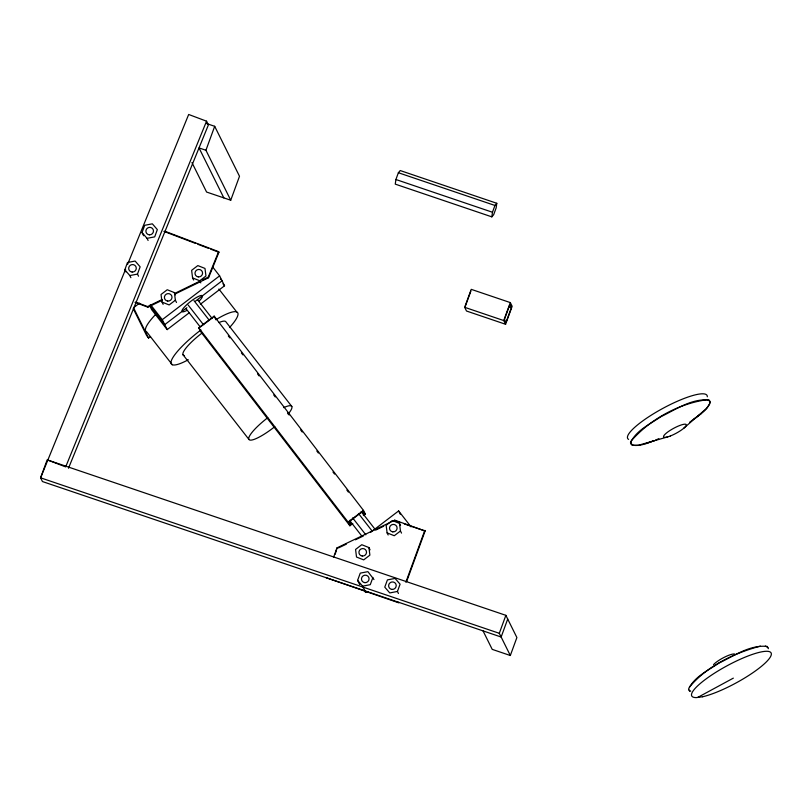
<?xml version="1.0" encoding="UTF-8"?>
<svg xmlns="http://www.w3.org/2000/svg" width="812" height="812" viewBox="0 0 812 812"><rect width="100%" height="100%" fill="white"/><g stroke="black" fill="none" stroke-linecap="round" stroke-linejoin="round"><path stroke-width="1.22" d="M395.901 179.513L395.261 184.131L491.828 216.855L493.676 214.683L496.152 207.892L496.792 203.284L400.225 170.55L398.377 172.733L395.901 179.513L492.468 212.247L491.828 216.855M125.88 271.908L124.825 269.787L127.474 262.53L135.127 261.048L140.131 266.823L137.482 274.08L138.537 276.202M142.039 232.567L144.688 225.31L152.341 223.828L157.345 229.603L154.696 236.86L147.043 238.342L142.039 232.567L143.622 235.754M214.693 126.307L239.499 176.275L230.74 200.229L205.933 150.261L214.693 126.307L206.644 123.576M333.661 557.042L337.021 547.867L394.744 520.177L425.112 530.987L406.599 581.656M335.224 554.22L337.021 547.867M359.726 584.64L357.605 580.387L360.264 573.13L367.917 571.648L373.977 579.555M492.468 212.247L494.944 205.456L496.792 203.284M464.667 307.312L471.234 289.346L510.301 302.582L512.159 306.307L505.592 324.272L466.514 311.026L464.667 307.312L503.744 320.557L505.592 324.272M465.398 306.073L470.828 291.224M372.921 577.423L370.272 584.681L362.619 586.162L357.605 580.387M397.433 591.451L400.083 584.193L395.079 578.418L387.425 579.9L384.766 587.157L389.77 592.933L397.433 591.451L398.438 593.471M405.858 582.214L424.808 530.368M503.744 320.557L510.301 302.582M511.428 307.545L505.998 322.394L504.465 319.319L509.895 304.47L511.428 307.545L509.053 306.743M505.866 615.334L516.889 637.542L510.322 655.507L499.299 633.299L505.866 615.334L47.167 459.856L40.6 477.821L42.447 481.546L501.146 637.024L507.713 619.048M125.647 269.127L40.6 477.821L499.299 633.299M127.565 264.438L188.678 114.472L206.552 121.191L208.4 124.916L68.482 468.26M206.552 121.191L65.681 466.89L47.827 460.089M202.635 279.846L208.248 277.125L218.611 251.669L164.755 231.197M174.854 294.106L208.562 277.745L218.925 252.288L218.611 251.669M689.347 687.236C706.998 665.982 734.078 653.163 760.418 646.108M683.805 428.198L706.623 408.324L709.515 404.122L709.759 401.169L707.313 399.666C678.771 403.513 650.229 419.215 631.279 440.845L631.046 443.809L633.492 445.311L638.455 445.25L667.768 436.886M691.763 420.616L701.253 413.501M139.502 303.18L133.533 307.748L148.566 338.046L150.555 336.523M192.586 277.917L199.752 280.769L205.954 276.029L204.989 268.437L197.823 265.595L191.622 270.335L192.586 277.917L193.632 280.028M174.407 292.604L175.372 300.196L169.17 304.936L162.004 302.084L161.04 294.492L167.242 289.752L174.407 292.604L175.534 294.868M189.328 312.701L167.191 329.611L162.268 319.684L219.605 275.867L212.642 266.915M186.872 307.728L164.724 324.648L150.007 305.748M195.57 301.069L222.072 280.83L220.519 278.841M200.391 304.236L224.538 285.794L219.605 275.867M370.465 532.449L398.631 510.921L411.034 526.846M399.514 523.395L400.468 530.987L394.267 535.727L387.101 532.875L386.147 525.283L392.348 520.543L399.514 523.395L400.56 525.506M352.794 523.588L349.901 525.77L200.554 331.499L198.707 327.784L214.145 316.132L363.482 510.403L365.329 514.118L363.4 515.579M200.209 327.094L202.168 325.612M204.137 324.13L212.967 317.462M349.901 525.77L348.054 522.045L363.482 510.403M689.571 422.281L691.256 421.083M693.783 419.286C700.025 414.546 707.435 409.928 710.317 402.295L709.191 400.032C691.875 398.225 675.97 409.461 660.948 416.678C650.107 424.067 636.324 430.269 630.477 442.672L631.604 444.935C639.379 446.874 647.194 443.159 654.421 440.601L645.591 443.646M697.721 697.427L733.337 678.132M135.868 302.135L147.571 306.581L162.177 299.486M174.539 293.487L199.265 281.49M135.005 302.308L147.885 307.2L162.491 300.115M338.452 547.938L346.379 544.141M355.433 539.797L363.36 536.001M375.662 530.094L383.731 526.227M655.528 440.124L658.826 438.693M124.825 269.787L129.829 275.562L137.482 274.08M364.314 590.801L365.745 592.456L367.927 592.029M398.377 172.733L494.944 205.456M205.933 150.261L199.031 147.926L223.828 197.884M230.74 200.229L206.593 192.048L191.936 162.522M396.205 521.192L399.677 522.37M404.305 523.933L425.112 530.987M510.322 655.507L492.214 649.367L483.038 630.883M163.892 231.379L195.499 243.387M197.844 244.28L208.379 248.279M210.724 249.172L218.925 252.288M368.932 547.562L361.766 544.71L355.565 549.45L356.519 557.042L363.685 559.884L369.886 555.144L368.932 547.562L370.049 549.826M765.381 646.058L767.827 647.56M689.114 690.19L690.748 691.195M222.985 283.804L224.538 285.794M218.885 289.062L236.698 311.94M291.823 406.497L225.98 321.928A27.06 5.694 -37.9 0 0 218.935 322.567M197.468 299.618L212.186 318.527M361.188 511.469L375.134 529.383M193.966 300.623L209.455 320.517M358.457 513.468L372.403 531.373M188.161 305.058L203.66 324.952M352.652 517.904L365.826 534.814M185.867 308.489L199.813 326.404M349.586 520.34L361.979 536.265M150.646 304.764L162.268 319.684M167.191 329.611L151.702 309.707L149.51 305.302M183.015 354.753L248.858 439.333M172.296 364.74L146.728 331.905A41.919 8.83 -37.9 0 1 156.34 313.716M148.566 338.046L146.627 335.559L133.259 308.631M228.304 335.874L229.847 337.883M241.387 352.905L242.93 354.905M257.556 373.926L259.099 375.936M273.725 394.957L275.258 396.956M287.58 412.983L289.113 414.983M300.663 430.005L302.206 432.004M316.832 451.036L318.365 453.035M332.991 472.066L334.534 474.066M346.856 490.093L348.389 492.092M363.015 511.113L365.329 514.118M361.523 511.804L363.055 513.803M349.536 522.431L351.078 524.44L349.546 521.365L362.304 511.733L363.827 514.808M198.707 327.784L348.054 522.045M768.385 648.686L767.269 646.423C749.943 644.616 734.038 655.852 719.016 663.069C708.176 670.458 694.392 676.66 688.556 689.063L689.672 691.327M398.631 510.921L400.275 514.229M400.468 530.987L401.524 533.098M394.744 520.177L395.058 520.796M387.101 532.875L388.156 534.986M398.54 602.24L398.844 602.859L326.119 577.697M362.619 586.162L365.745 592.456M208.248 277.125L208.562 277.745M199.752 280.769L200.797 282.88M214.145 316.132L215.992 319.857M147.043 238.342L148.099 240.464M175.372 300.196L176.498 302.46M162.004 302.084L163.131 304.348M147.571 306.581L147.885 307.2M129.829 275.562L130.884 277.684M184.415 355.544A27.06 5.694 -37.9 0 1 201.914 333.133M283.703 407.634A27.06 5.694 -37.9 0 1 288.189 414.008M274.781 426.676A27.06 5.694 -37.9 0 1 248.99 439.546A27.06 5.694 -37.9 0 1 267.757 417.713M216.723 319.197A41.919 8.83 -37.9 0 1 229.502 327.581M188.303 359.746A41.919 8.83 -37.9 0 1 171.636 359.97A41.919 8.83 -37.9 0 1 200.94 329.936M199.305 300.958A12.901 2.72 -37.9 0 0 202.492 296.268L202.208 295.598A12.901 2.72 -37.9 0 0 191.084 301.09A12.901 2.72 -37.9 0 0 181.878 311.057L182.162 311.727A12.901 2.72 -37.9 0 0 186.821 310.448M628.589 439.404A45.147 9.693 -28.5 0 1 663.079 408.263A45.147 9.693 -28.5 0 1 707.303 396.763M713.515 664.652A12.901 2.771 -28.5 0 1 724.213 657.314A12.901 2.771 -28.5 0 1 734.596 653.995M702.613 696.757L696.452 697.599A45.147 9.693 -28.5 0 1 728.902 664.795A45.147 9.693 -28.5 0 1 768.68 659.344A45.147 9.693 -28.5 0 1 702.613 696.757M167.688 301.069A3.827 3.735 -26.4 0 0 171.728 295.862A3.827 3.735 -26.4 0 0 165.201 295.091A3.827 3.735 -26.4 0 0 167.688 301.069M198.27 276.902A3.827 3.735 -26.4 0 0 202.31 271.705A3.827 3.735 -26.4 0 0 195.783 270.934A3.827 3.735 -26.4 0 0 198.27 276.902M362.203 556.027A3.827 3.735 -26.4 0 0 366.253 550.82A3.827 3.735 -26.4 0 0 359.726 550.049A3.827 3.735 -26.4 0 0 362.203 556.027M392.785 531.86A3.827 3.735 -26.4 0 0 396.835 526.663A3.827 3.735 -26.4 0 0 390.308 525.892A3.827 3.735 -26.4 0 0 392.785 531.86M149.367 234.83A3.827 3.735 -26.4 0 0 153.133 229.431A3.827 3.735 -26.4 0 0 146.576 228.994A3.827 3.735 -26.4 0 0 149.367 234.83M132.153 272.05A3.827 3.735 -26.4 0 0 135.929 266.651A3.827 3.735 -26.4 0 0 129.362 266.214A3.827 3.735 -26.4 0 0 132.153 272.05M364.943 582.651A3.827 3.735 -26.4 0 0 368.709 577.251A3.827 3.735 -26.4 0 0 362.152 576.814A3.827 3.735 -26.4 0 0 364.943 582.651M392.094 589.421A3.827 3.735 -26.4 0 0 395.87 584.021A3.827 3.735 -26.4 0 0 389.303 583.584A3.827 3.735 -26.4 0 0 392.094 589.421M670.306 436.003A12.901 2.771 -28.5 0 0 686.252 424.646A12.901 2.771 -28.5 0 0 668.174 431.71A12.901 2.771 -28.5 0 0 670.306 436.003"/></g></svg>
